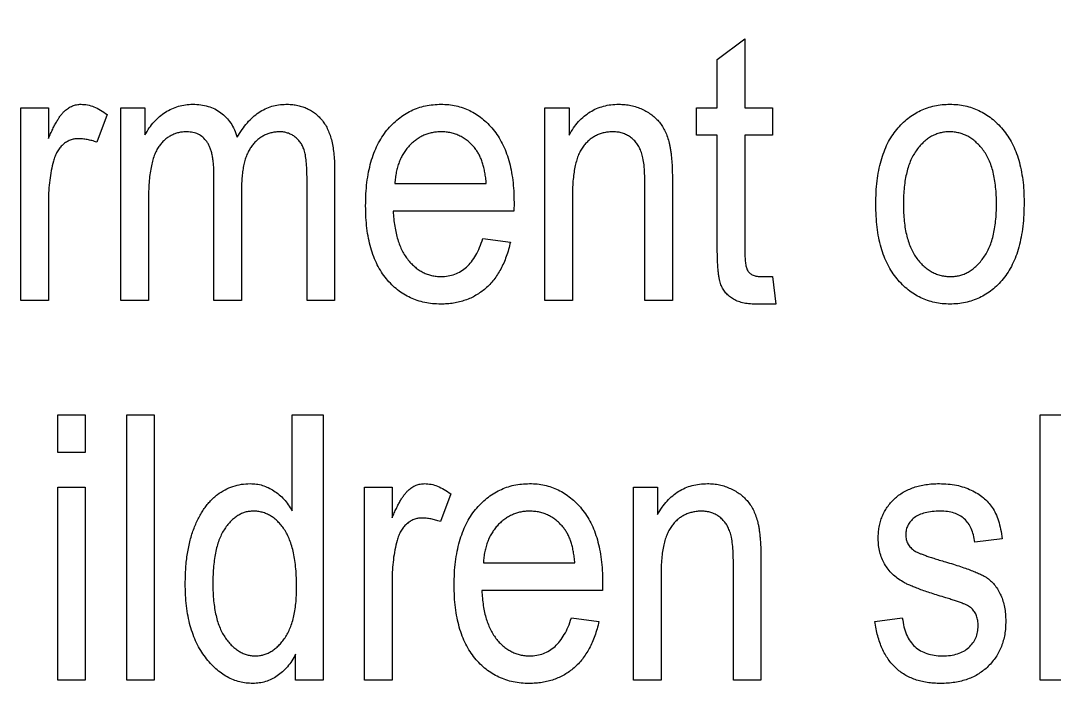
# Model space of a CAD drawing. Header units: millimetres. Extents: x -34 to 34, y -34 to 34.
# Drawn here: x 5.96 to 12.96, y 2.31 to 6.88 of the extents above; entities that cross this region are included whole.
import ezdxf

# ---------------------------------------------------------------- set-up
doc = ezdxf.new("R2010")
doc.units = ezdxf.units.MM

msp = doc.modelspace()

# ---------------------------------------------------------------- linework, layer by layer
at = {"color": 7, "linetype": 'Continuous', "lineweight": 25}
for p, q in [((10.6808, 6.6157), (10.8676, 6.7557)), ((10.8676, 6.7557), (10.8676, 6.2888)), ((10.6808, 6.2888), (10.6808, 6.6157)), ((5.9645, 4.9813), (5.9645, 6.2888)), ((5.9645, 6.2888), (6.1513, 6.2888)), ((6.1513, 6.2888), (6.1513, 6.0801)), ((6.5482, 6.2421), (6.4781, 6.0553)), ((6.6416, 4.9813), (6.6416, 6.2888)), ((6.6416, 6.2888), (6.805, 6.2888)), ((6.805, 6.2888), (6.805, 6.1045)), ((9.5134, 4.9813), (9.5134, 6.2888)), ((9.5134, 6.2888), (9.6769, 6.2888)), ((9.6769, 6.2888), (9.6769, 6.102)), ((10.5407, 6.102), (10.5407, 6.2888)), ((10.5407, 6.2888), (10.6808, 6.2888)), ((10.8676, 6.2888), (11.0544, 6.2888)), ((11.0544, 6.2888), (11.0544, 6.102)), ((10.6808, 6.102), (10.5407, 6.102)), ((10.6808, 5.3552), (10.6808, 6.102)), ((11.0544, 6.102), (10.8676, 6.102)), ((10.8676, 6.102), (10.8676, 5.3278)), ((7.272, 4.9813), (7.272, 5.8302)), ((8.0892, 5.8747), (8.0892, 4.9813)), ((7.9024, 4.9813), (7.9024, 5.8043)), ((8.4974, 5.7751), (9.1165, 5.7751)), ((10.1905, 4.9813), (10.1905, 5.7758)), ((10.3773, 5.7817), (10.3773, 4.9813)), ((7.4588, 5.7405), (7.4588, 4.9813)), ((9.7002, 5.6948), (9.7002, 4.9813)), ((6.1513, 5.6591), (6.1513, 4.9813)), ((6.8284, 5.6591), (6.8284, 4.9813)), ((9.3044, 5.646), (9.3033, 5.5883)), ((9.3033, 5.5883), (8.4861, 5.5883)), ((9.0931, 5.4015), (9.2799, 5.3782)), ((10.9731, 5.1447), (11.0544, 5.1447)), ((11.0544, 5.1447), (11.0778, 4.9579)), ((6.1513, 4.9813), (5.9645, 4.9813)), ((6.8284, 4.9813), (6.6416, 4.9813)), ((7.4588, 4.9813), (7.272, 4.9813)), ((8.0892, 4.9813), (7.9024, 4.9813)), ((9.7002, 4.9813), (9.5134, 4.9813)), ((10.3773, 4.9813), (10.1905, 4.9813)), ((11.0778, 4.9579), (10.9395, 4.9579)), ((6.2139, 3.9516), (6.2139, 4.2084)), ((6.2139, 4.2084), (6.4007, 4.2084)), ((6.4007, 4.2084), (6.4007, 3.9516)), ((6.6809, 2.4106), (6.6809, 4.2084)), ((6.6809, 4.2084), (6.8677, 4.2084)), ((6.8677, 4.2084), (6.8677, 2.4106)), ((7.8016, 4.2084), (8.0117, 4.2084)), ((7.8016, 3.5572), (7.8016, 4.2084)), ((8.0117, 4.2084), (8.0117, 2.4106)), ((12.8682, 2.4106), (12.8682, 4.2084)), ((12.8682, 4.2084), (13.055, 4.2084)), ((6.4007, 3.9516), (6.2139, 3.9516)), ((6.2139, 2.4106), (6.2139, 3.7181)), ((6.2139, 3.7181), (6.4007, 3.7181)), ((6.4007, 3.7181), (6.4007, 2.4106)), ((8.2919, 2.4106), (8.2919, 3.7181)), ((8.2919, 3.7181), (8.4787, 3.7181)), ((8.4787, 3.7181), (8.4787, 3.5094)), ((10.1131, 2.4106), (10.1131, 3.7181)), ((10.1131, 3.7181), (10.2765, 3.7181)), ((10.2765, 3.7181), (10.2765, 3.5313)), ((8.8756, 3.6714), (8.8056, 3.4846)), ((12.6114, 3.3679), (12.4246, 3.3445)), ((9.0971, 3.2044), (9.7162, 3.2044)), ((10.7902, 2.4106), (10.7902, 3.2052)), ((10.977, 3.211), (10.977, 2.4106)), ((8.4787, 3.0884), (8.4787, 2.4106)), ((10.2999, 3.1242), (10.2999, 2.4106)), ((9.9029, 3.0177), (9.0858, 3.0177)), ((9.904, 3.0753), (9.9029, 3.0177)), ((9.6928, 2.8309), (9.8796, 2.8075)), ((11.7475, 2.8075), (11.9343, 2.8309)), ((7.8249, 2.4106), (7.8249, 2.5861)), ((6.4007, 2.4106), (6.2139, 2.4106)), ((6.8677, 2.4106), (6.6809, 2.4106)), ((8.0117, 2.4106), (7.8249, 2.4106)), ((8.4787, 2.4106), (8.2919, 2.4106)), ((10.2999, 2.4106), (10.1131, 2.4106)), ((10.977, 2.4106), (10.7902, 2.4106)), ((13.055, 2.4106), (12.8682, 2.4106))]:
    msp.add_line(p, q, dxfattribs=at)
at = {"color": 7, "linetype": 'Continuous'}
msp.add_circle((0, 0), 34, dxfattribs=at)
at = {"color": 7, "linetype": 'Continuous', "lineweight": 25}
for points, knots in [([(6.1513, 6.0801), (6.156, 6.0913), (6.1652, 6.113), (6.18, 6.1434), (6.1936, 6.1714), (6.2076, 6.1961), (6.2209, 6.2181), (6.2342, 6.2369), (6.2471, 6.2528), (6.2635, 6.2699), (6.285, 6.2867), (6.3124, 6.3016), (6.3418, 6.3104), (6.3618, 6.3115), (6.372, 6.3121)], [0, 0, 0, 0, 0.107464, 0.207128, 0.29815, 0.381595, 0.457107, 0.523978, 0.584878, 0.637149, 0.732511, 0.823565, 0.910677, 1, 1, 1, 1]), ([(6.372, 6.3121), (6.3865, 6.3113), (6.4164, 6.3095), (6.4608, 6.2952), (6.5058, 6.2733), (6.5336, 6.2528), (6.5482, 6.2421)], [0, 0, 0, 0, 0.226109, 0.462956, 0.719978, 1, 1, 1, 1]), ([(6.805, 6.1045), (6.8142, 6.1205), (6.8322, 6.1517), (6.8655, 6.1931), (6.9022, 6.2289), (6.9425, 6.259), (6.9858, 6.2828), (7.0316, 6.2996), (7.0792, 6.3104), (7.1118, 6.3115), (7.1282, 6.3121)], [0, 0, 0, 0, 0.1365972, 0.2670477, 0.3928523, 0.5167464, 0.6391907, 0.758621, 0.8778224, 1, 1, 1, 1]), ([(7.1282, 6.3121), (7.1464, 6.3115), (7.1815, 6.3102), (7.232, 6.2993), (7.2782, 6.2815), (7.3195, 6.2559), (7.3561, 6.2239), (7.387, 6.185), (7.4122, 6.1394), (7.4236, 6.1058), (7.4296, 6.0885)], [0, 0, 0, 0, 0.134338, 0.25943, 0.380207, 0.498544, 0.617104, 0.738065, 0.864496, 1, 1, 1, 1]), ([(7.4296, 6.0885), (7.4403, 6.1062), (7.461, 6.1404), (7.4965, 6.1863), (7.5343, 6.2252), (7.5747, 6.257), (7.6176, 6.2816), (7.6628, 6.2996), (7.7104, 6.3099), (7.7429, 6.3114), (7.7594, 6.3121)], [0, 0, 0, 0, 0.148308, 0.286062, 0.41412, 0.535686, 0.65307, 0.767214, 0.882142, 1, 1, 1, 1]), ([(7.7594, 6.3121), (7.7718, 6.3119), (7.7961, 6.3115), (7.8315, 6.3061), (7.8651, 6.2982), (7.8966, 6.2871), (7.9256, 6.2716), (7.9532, 6.2539), (7.9785, 6.2325), (8.0017, 6.2079), (8.0226, 6.1797), (8.0406, 6.1476), (8.0553, 6.1114), (8.0683, 6.0718), (8.0774, 6.0279), (8.0844, 5.9805), (8.0883, 5.9289), (8.0889, 5.8932), (8.0892, 5.8747)], [0, 0, 0, 0, 0.059735, 0.117086, 0.171872, 0.225368, 0.277453, 0.329879, 0.382627, 0.436445, 0.492507, 0.550938, 0.613103, 0.680096, 0.751376, 0.828259, 0.911021, 1, 1, 1, 1]), ([(8.2993, 5.6241), (8.2997, 5.6512), (8.3004, 5.704), (8.3075, 5.7806), (8.3186, 5.8523), (8.3341, 5.9191), (8.3546, 5.9807), (8.3793, 6.0375), (8.4086, 6.0894), (8.4425, 6.1361), (8.4802, 6.1772), (8.5201, 6.2132), (8.5623, 6.244), (8.6073, 6.2687), (8.6546, 6.2884), (8.7043, 6.3022), (8.7565, 6.3103), (8.792, 6.3115), (8.81, 6.3121)], [0, 0, 0, 0, 0.084514, 0.164397, 0.239575, 0.310424, 0.377514, 0.441638, 0.503055, 0.562996, 0.620921, 0.676452, 0.730182, 0.783428, 0.835913, 0.88941, 0.943848, 1, 1, 1, 1]), ([(8.81, 6.3121), (8.8273, 6.3117), (8.8614, 6.3108), (8.9114, 6.3025), (8.9591, 6.289), (9.0047, 6.2703), (9.048, 6.2461), (9.0886, 6.216), (9.1275, 6.1813), (9.164, 6.1411), (9.1972, 6.0959), (9.2262, 6.0457), (9.25, 5.9904), (9.2703, 5.9309), (9.2853, 5.8663), (9.2967, 5.7971), (9.3032, 5.7231), (9.304, 5.6721), (9.3044, 5.646)], [0, 0, 0, 0, 0.05571, 0.109694, 0.162658, 0.215196, 0.268175, 0.32202, 0.377796, 0.436048, 0.496318, 0.558287, 0.622502, 0.689912, 0.760814, 0.835862, 0.91572, 1, 1, 1, 1]), ([(9.6769, 6.102), (9.6868, 6.1188), (9.706, 6.1512), (9.7404, 6.1945), (9.7781, 6.2308), (9.819, 6.2609), (9.8632, 6.2842), (9.9109, 6.3001), (9.9616, 6.3104), (9.9965, 6.3115), (10.0143, 6.3121)], [0, 0, 0, 0, 0.1396, 0.269696, 0.394051, 0.513661, 0.631635, 0.750274, 0.872674, 1, 1, 1, 1]), ([(10.0143, 6.3121), (10.0283, 6.3117), (10.0559, 6.3108), (10.0964, 6.3045), (10.1352, 6.294), (10.172, 6.2788), (10.2062, 6.2608), (10.2379, 6.2405), (10.2651, 6.2164), (10.2898, 6.1903), (10.3107, 6.1605), (10.3293, 6.1271), (10.3438, 6.0892), (10.3542, 6.0549), (10.361, 6.0244), (10.3651, 5.9983), (10.3694, 5.9693), (10.3719, 5.9373), (10.3748, 5.9026), (10.3759, 5.8649), (10.3772, 5.8242), (10.3773, 5.7961), (10.3773, 5.7817)], [0, 0, 0, 0, 0.0570757, 0.1122429, 0.166711, 0.2207377, 0.2739465, 0.3243968, 0.3735872, 0.4216333, 0.4703193, 0.521782, 0.5767283, 0.6356903, 0.6676771, 0.7038551, 0.7433881, 0.787184, 0.834397, 0.8854861, 0.9410172, 1, 1, 1, 1]), ([(11.7549, 5.635), (11.7553, 5.6621), (11.7561, 5.7148), (11.7625, 5.7911), (11.774, 5.8622), (11.7888, 5.9284), (11.8091, 5.9894), (11.8333, 6.0454), (11.8623, 6.0962), (11.8956, 6.1416), (11.9325, 6.1816), (11.9716, 6.2167), (12.0135, 6.2459), (12.0575, 6.2703), (12.1039, 6.289), (12.1527, 6.3026), (12.204, 6.3108), (12.2391, 6.3117), (12.2568, 6.3121)], [0, 0, 0, 0, 0.0857885, 0.1664595, 0.2420111, 0.3134663, 0.3807164, 0.4449487, 0.5060989, 0.5652478, 0.6226765, 0.6777026, 0.7312604, 0.7839272, 0.8362008, 0.88929, 0.9437894, 1, 1, 1, 1]), ([(12.2568, 6.3121), (12.2744, 6.3117), (12.3088, 6.3108), (12.3594, 6.3025), (12.4077, 6.2889), (12.454, 6.2704), (12.4976, 6.2458), (12.5395, 6.2167), (12.5787, 6.1815), (12.6157, 6.1416), (12.65, 6.0968), (12.6789, 6.0464), (12.7041, 5.9917), (12.7238, 5.932), (12.7396, 5.8678), (12.7507, 5.7989), (12.7578, 5.7253), (12.7585, 5.6746), (12.7588, 5.6485)], [0, 0, 0, 0, 0.056299, 0.110484, 0.164018, 0.2171, 0.270239, 0.324625, 0.380501, 0.439083, 0.499299, 0.561252, 0.625211, 0.69239, 0.762761, 0.837168, 0.916399, 1, 1, 1, 1]), ([(7.0896, 6.1253), (7.0797, 6.1251), (7.0604, 6.1246), (7.0324, 6.1197), (7.006, 6.1117), (6.9813, 6.1005), (6.9576, 6.0868), (6.9362, 6.0689), (6.916, 6.0485), (6.8973, 6.0247), (6.8808, 5.9966), (6.8667, 5.9634), (6.8548, 5.9253), (6.845, 5.8819), (6.8376, 5.8335), (6.8322, 5.78), (6.8289, 5.7213), (6.8285, 5.6804), (6.8284, 5.6591)], [0, 0, 0, 0, 0.04911, 0.095801, 0.141392, 0.185846, 0.230919, 0.276977, 0.324509, 0.37369, 0.427175, 0.486573, 0.552646, 0.625949, 0.707486, 0.796363, 0.894011, 1, 1, 1, 1]), ([(7.272, 5.8302), (7.2718, 5.8432), (7.2716, 5.8683), (7.2695, 5.9045), (7.2654, 5.9376), (7.2605, 5.9679), (7.2536, 5.9951), (7.2454, 6.0193), (7.2354, 6.0404), (7.2207, 6.0643), (7.1984, 6.0888), (7.1664, 6.1104), (7.1294, 6.1234), (7.1032, 6.1247), (7.0896, 6.1253)], [0, 0, 0, 0, 0.099448, 0.191613, 0.276791, 0.354092, 0.425988, 0.490936, 0.549546, 0.604214, 0.704853, 0.799955, 0.896347, 1, 1, 1, 1]), ([(7.7178, 6.1253), (7.7085, 6.1251), (7.6903, 6.1245), (7.6635, 6.12), (7.6379, 6.1129), (7.6138, 6.1023), (7.5909, 6.0893), (7.5693, 6.0733), (7.5494, 6.0541), (7.5303, 6.0325), (7.5135, 6.0072), (7.4983, 5.979), (7.4861, 5.9472), (7.4764, 5.9121), (7.4684, 5.874), (7.4625, 5.8324), (7.4594, 5.7876), (7.459, 5.7565), (7.4588, 5.7405)], [0, 0, 0, 0, 0.053154, 0.104824, 0.15567, 0.205101, 0.25578, 0.306207, 0.359071, 0.414525, 0.471864, 0.532792, 0.598031, 0.667009, 0.741937, 0.821647, 0.907783, 1, 1, 1, 1]), ([(7.9024, 5.8043), (7.9023, 5.826), (7.9021, 5.8659), (7.898, 5.9207), (7.8924, 5.9655), (7.8836, 6.0013), (7.8719, 6.0304), (7.8573, 6.0551), (7.8391, 6.0762), (7.8181, 6.0937), (7.7954, 6.108), (7.7707, 6.1179), (7.7448, 6.1245), (7.7268, 6.1251), (7.7178, 6.1253)], [0, 0, 0, 0, 0.1546704, 0.2853421, 0.3923611, 0.4766493, 0.5479607, 0.6157558, 0.6810613, 0.7458038, 0.8101779, 0.8721322, 0.9355614, 1, 1, 1, 1]), ([(8.8108, 6.1253), (8.8004, 6.125), (8.78, 6.1245), (8.75, 6.1202), (8.7213, 6.1121), (8.6934, 6.1023), (8.6671, 6.0884), (8.6416, 6.0724), (8.6176, 6.0528), (8.5947, 6.0307), (8.5736, 6.0061), (8.5552, 5.9791), (8.5392, 5.9503), (8.5255, 5.9193), (8.5147, 5.8862), (8.5064, 5.8509), (8.4999, 5.8137), (8.4983, 5.7881), (8.4974, 5.7751)], [0, 0, 0, 0, 0.059496, 0.117439, 0.173917, 0.230546, 0.287144, 0.344361, 0.403544, 0.464857, 0.527346, 0.58921, 0.652435, 0.71661, 0.783604, 0.852624, 0.924924, 1, 1, 1, 1]), ([(9.0413, 6.0115), (9.0337, 6.0205), (9.0188, 6.0382), (8.994, 6.0619), (8.967, 6.0812), (8.9389, 6.0975), (8.909, 6.1098), (8.8778, 6.1192), (8.8447, 6.1242), (8.8222, 6.125), (8.8108, 6.1253)], [0, 0, 0, 0, 0.132804, 0.260544, 0.383948, 0.505265, 0.625434, 0.746635, 0.871231, 1, 1, 1, 1]), ([(9.9756, 6.1253), (9.9654, 6.1251), (9.9453, 6.1246), (9.9161, 6.1197), (9.8884, 6.1121), (9.8624, 6.1014), (9.8377, 6.0879), (9.815, 6.0708), (9.7936, 6.0511), (9.7743, 6.0278), (9.7563, 6.0012), (9.7412, 5.9701), (9.7285, 5.9347), (9.7179, 5.8952), (9.7101, 5.8512), (9.7044, 5.803), (9.7007, 5.7504), (9.7004, 5.7138), (9.7002, 5.6948)], [0, 0, 0, 0, 0.0530325, 0.1041442, 0.1532601, 0.2016254, 0.2498919, 0.2985767, 0.3485515, 0.40047, 0.45504, 0.5148297, 0.5792677, 0.6497878, 0.726724, 0.8105757, 0.9016044, 1, 1, 1, 1]), ([(10.1905, 5.7758), (10.1903, 5.7982), (10.1898, 5.8399), (10.1858, 5.8976), (10.1783, 5.9455), (10.1683, 5.985), (10.1543, 6.0174), (10.1374, 6.0454), (10.1167, 6.0693), (10.0929, 6.0894), (10.0667, 6.1056), (10.038, 6.117), (10.0075, 6.1242), (9.9864, 6.125), (9.9756, 6.1253)], [0, 0, 0, 0, 0.144217, 0.268382, 0.372345, 0.456741, 0.530103, 0.599047, 0.666277, 0.732998, 0.799118, 0.864162, 0.930883, 1, 1, 1, 1]), ([(12.2521, 6.1253), (12.2415, 6.125), (12.2206, 6.1244), (12.19, 6.1182), (12.1606, 6.1087), (12.1322, 6.0955), (12.1051, 6.0783), (12.0795, 6.0568), (12.055, 6.0318), (12.0315, 6.0034), (12.0105, 5.9708), (11.9917, 5.9345), (11.9761, 5.8941), (11.9635, 5.8498), (11.9536, 5.8018), (11.9469, 5.7498), (11.9424, 5.6941), (11.9419, 5.6556), (11.9416, 5.6357)], [0, 0, 0, 0, 0.049208, 0.096939, 0.14444, 0.192437, 0.241939, 0.293272, 0.347178, 0.404151, 0.464138, 0.527023, 0.593715, 0.664842, 0.74037, 0.821268, 0.90793, 1, 1, 1, 1]), ([(12.5721, 5.6357), (12.5718, 5.6557), (12.5713, 5.6943), (12.5667, 5.7502), (12.5602, 5.8023), (12.5498, 5.8503), (12.5373, 5.8947), (12.521, 5.9348), (12.5028, 5.9715), (12.4809, 6.0038), (12.4572, 6.0323), (12.4321, 6.0572), (12.4056, 6.0782), (12.3778, 6.0956), (12.3483, 6.1088), (12.3174, 6.1183), (12.2852, 6.1244), (12.2632, 6.125), (12.2521, 6.1253)], [0, 0, 0, 0, 0.091482, 0.177065, 0.256957, 0.332205, 0.401911, 0.467978, 0.530577, 0.589659, 0.646279, 0.700302, 0.751512, 0.801343, 0.850264, 0.899299, 0.949177, 1, 1, 1, 1]), ([(6.3515, 6.0786), (6.3424, 6.0782), (6.3241, 6.0773), (6.2977, 6.0689), (6.2721, 6.0566), (6.2488, 6.0385), (6.2272, 6.0165), (6.2095, 5.9899), (6.1946, 5.9596), (6.1879, 5.9376), (6.1845, 5.9261)], [0, 0, 0, 0, 0.112848, 0.223771, 0.33901, 0.460958, 0.585978, 0.716454, 0.853137, 1, 1, 1, 1]), ([(6.4781, 6.0553), (6.4674, 6.0589), (6.4463, 6.0659), (6.4143, 6.0732), (6.3828, 6.0778), (6.3619, 6.0784), (6.3515, 6.0786)], [0, 0, 0, 0, 0.2631914, 0.5150109, 0.7599583, 1, 1, 1, 1]), ([(9.1165, 5.7751), (9.1153, 5.7879), (9.113, 5.8127), (9.1074, 5.8486), (9.1007, 5.8821), (9.0918, 5.9129), (9.0818, 5.9413), (9.0699, 5.9671), (9.0571, 5.9908), (9.0465, 6.0047), (9.0413, 6.0115)], [0, 0, 0, 0, 0.153117, 0.296903, 0.433148, 0.55985, 0.680043, 0.79167, 0.898167, 1, 1, 1, 1]), ([(6.1845, 5.9261), (6.1793, 5.9049), (6.1688, 5.8622), (6.159, 5.7961), (6.1525, 5.7283), (6.1517, 5.6823), (6.1513, 5.6591)], [0, 0, 0, 0, 0.242734, 0.489053, 0.741607, 1, 1, 1, 1]), ([(8.8082, 4.9579), (8.7897, 4.9584), (8.7533, 4.9592), (8.7001, 4.9675), (8.6496, 4.9808), (8.602, 5.0002), (8.557, 5.0242), (8.5145, 5.0537), (8.4752, 5.089), (8.4386, 5.1292), (8.4057, 5.1745), (8.3773, 5.2249), (8.3527, 5.2798), (8.3332, 5.3396), (8.3179, 5.4041), (8.3071, 5.4732), (8.3005, 5.5471), (8.2997, 5.5979), (8.2993, 5.6241)], [0, 0, 0, 0, 0.058734, 0.115345, 0.170494, 0.224181, 0.278063, 0.332137, 0.387914, 0.445297, 0.504439, 0.565292, 0.628705, 0.694986, 0.764829, 0.838697, 0.916978, 1, 1, 1, 1]), ([(12.2568, 4.9579), (12.2393, 4.9584), (12.2046, 4.9593), (12.1538, 4.9675), (12.1052, 4.981), (12.059, 5.0002), (12.015, 5.0243), (11.9733, 5.0539), (11.934, 5.089), (11.8971, 5.1293), (11.8633, 5.1746), (11.8342, 5.2255), (11.8097, 5.2816), (11.7894, 5.3425), (11.7737, 5.4085), (11.7632, 5.4796), (11.7559, 5.5556), (11.7552, 5.608), (11.7549, 5.635)], [0, 0, 0, 0, 0.055517, 0.109709, 0.162498, 0.214987, 0.267724, 0.321039, 0.376682, 0.434188, 0.493645, 0.555402, 0.619368, 0.687195, 0.758459, 0.834052, 0.914482, 1, 1, 1, 1]), ([(11.9416, 5.6357), (11.9419, 5.6157), (11.9424, 5.5768), (11.947, 5.5206), (11.9535, 5.4682), (11.9639, 5.42), (11.9764, 5.3754), (11.9925, 5.335), (12.0111, 5.2984), (12.0326, 5.2659), (12.0564, 5.2374), (12.0817, 5.2129), (12.1081, 5.1918), (12.1359, 5.1744), (12.1654, 5.1612), (12.1963, 5.1517), (12.2285, 5.1456), (12.2505, 5.145), (12.2616, 5.1447)], [0, 0, 0, 0, 0.091829, 0.17777, 0.25803, 0.333106, 0.403186, 0.469619, 0.531579, 0.590989, 0.647479, 0.700989, 0.752082, 0.801798, 0.850607, 0.89953, 0.949294, 1, 1, 1, 1]), ([(12.7588, 5.6485), (12.7584, 5.6203), (12.7577, 5.5657), (12.7512, 5.4866), (12.7398, 5.4131), (12.7249, 5.345), (12.7046, 5.2827), (12.6808, 5.2257), (12.6518, 5.1743), (12.6185, 5.1286), (12.5819, 5.0883), (12.5428, 5.0533), (12.5009, 5.0241), (12.4569, 4.9996), (12.4102, 4.9811), (12.3613, 4.9675), (12.3099, 4.9592), (12.2748, 4.9584), (12.2568, 4.9579)], [0, 0, 0, 0, 0.088003, 0.170193, 0.247313, 0.319619, 0.387372, 0.451254, 0.51221, 0.57084, 0.627211, 0.68147, 0.73428, 0.786212, 0.838108, 0.890456, 0.944195, 1, 1, 1, 1]), ([(12.2616, 5.1447), (12.2721, 5.145), (12.2929, 5.1456), (12.3232, 5.1518), (12.3526, 5.1613), (12.3806, 5.1748), (12.4075, 5.1924), (12.4336, 5.2131), (12.458, 5.2383), (12.4813, 5.2671), (12.5031, 5.2995), (12.5216, 5.3363), (12.5372, 5.377), (12.5498, 5.4213), (12.5603, 5.4694), (12.5667, 5.5215), (12.5713, 5.5774), (12.5718, 5.6159), (12.5721, 5.6357)], [0, 0, 0, 0, 0.048586, 0.09626, 0.143167, 0.191349, 0.240317, 0.291669, 0.34551, 0.402853, 0.463077, 0.526389, 0.593526, 0.664568, 0.740121, 0.821482, 0.90804, 1, 1, 1, 1]), ([(8.4861, 5.5883), (8.4872, 5.5705), (8.4894, 5.536), (8.4962, 5.486), (8.5045, 5.4392), (8.5164, 5.396), (8.5301, 5.356), (8.5466, 5.3194), (8.5654, 5.2859), (8.5872, 5.2564), (8.6104, 5.23), (8.6353, 5.2073), (8.6614, 5.1882), (8.6885, 5.1724), (8.7168, 5.1597), (8.7465, 5.151), (8.7775, 5.1458), (8.7986, 5.1451), (8.8093, 5.1447)], [0, 0, 0, 0, 0.087615, 0.170302, 0.248233, 0.321396, 0.390473, 0.456094, 0.518813, 0.578779, 0.636426, 0.691492, 0.744156, 0.795371, 0.845741, 0.896295, 0.947255, 1, 1, 1, 1]), ([(8.8093, 5.1447), (8.8257, 5.1454), (8.8577, 5.1469), (8.9037, 5.1593), (8.9457, 5.1797), (8.9838, 5.2084), (9.0177, 5.2452), (9.0472, 5.2901), (9.0733, 5.3426), (9.0863, 5.3813), (9.0931, 5.4015)], [0, 0, 0, 0, 0.118665, 0.231916, 0.342835, 0.456337, 0.575618, 0.704131, 0.845043, 1, 1, 1, 1]), ([(9.2799, 5.3782), (9.2759, 5.3613), (9.268, 5.3283), (9.2525, 5.281), (9.2352, 5.2366), (9.2151, 5.1957), (9.1927, 5.1579), (9.1683, 5.123), (9.1412, 5.0915), (9.1116, 5.0634), (9.0801, 5.0385), (9.0467, 5.0168), (9.0114, 4.9985), (8.9741, 4.984), (8.9354, 4.9722), (8.8946, 4.9637), (8.852, 4.9591), (8.8229, 4.9583), (8.8082, 4.9579)], [0, 0, 0, 0, 0.075174, 0.14731, 0.216045, 0.281929, 0.345137, 0.40652, 0.466426, 0.525438, 0.583328, 0.640593, 0.698215, 0.755575, 0.814041, 0.873896, 0.936055, 1, 1, 1, 1]), ([(10.9395, 4.9579), (10.9241, 4.9582), (10.8948, 4.9587), (10.8532, 4.9665), (10.8159, 4.9772), (10.7837, 4.994), (10.7564, 5.0147), (10.7332, 5.0386), (10.7154, 5.0665), (10.7037, 5.0925), (10.697, 5.1167), (10.6929, 5.139), (10.6887, 5.1653), (10.6862, 5.1956), (10.6834, 5.2298), (10.6823, 5.268), (10.681, 5.3102), (10.6809, 5.3398), (10.6808, 5.3552)], [0, 0, 0, 0, 0.082978, 0.158466, 0.227964, 0.292396, 0.353441, 0.412531, 0.471462, 0.531841, 0.565997, 0.606892, 0.654804, 0.709656, 0.771661, 0.840124, 0.916455, 1, 1, 1, 1]), ([(10.8676, 5.3278), (10.8678, 5.3115), (10.8681, 5.282), (10.8709, 5.2427), (10.875, 5.2124), (10.8814, 5.1963), (10.884, 5.1896)], [0, 0, 0, 0, 0.349051, 0.631075, 0.845143, 1, 1, 1, 1]), ([(10.884, 5.1896), (10.8885, 5.1826), (10.8973, 5.1688), (10.9185, 5.1547), (10.9442, 5.1461), (10.963, 5.1452), (10.9731, 5.1447)], [0, 0, 0, 0, 0.23382, 0.463567, 0.713334, 1, 1, 1, 1]), ([(7.0778, 3.0644), (7.0781, 3.0824), (7.0786, 3.1178), (7.081, 3.1699), (7.0858, 3.2199), (7.0923, 3.2677), (7.1007, 3.3135), (7.1108, 3.3572), (7.1228, 3.3989), (7.1368, 3.4383), (7.152, 3.4755), (7.1688, 3.5104), (7.1871, 3.5426), (7.2058, 3.5728), (7.2265, 3.6), (7.2485, 3.6247), (7.2712, 3.6475), (7.3033, 3.6735), (7.3458, 3.7006), (7.4003, 3.7243), (7.4578, 3.7387), (7.4971, 3.7405), (7.517, 3.7415)], [0, 0, 0, 0, 0.060005, 0.11804, 0.173822, 0.227423, 0.278942, 0.328892, 0.376999, 0.423408, 0.468122, 0.510907, 0.552287, 0.591646, 0.629263, 0.666023, 0.701853, 0.73642, 0.803666, 0.869027, 0.933718, 1, 1, 1, 1]), ([(7.517, 3.7415), (7.5313, 3.7409), (7.5597, 3.7399), (7.6013, 3.7304), (7.6411, 3.7148), (7.6791, 3.6935), (7.7148, 3.6669), (7.7476, 3.6352), (7.777, 3.5985), (7.7933, 3.5712), (7.8016, 3.5572)], [0, 0, 0, 0, 0.120225, 0.238871, 0.357668, 0.479745, 0.605022, 0.7319, 0.863186, 1, 1, 1, 1]), ([(8.4787, 3.5094), (8.4835, 3.5207), (8.4926, 3.5423), (8.5074, 3.5728), (8.5211, 3.6007), (8.535, 3.6255), (8.5483, 3.6474), (8.5616, 3.6663), (8.5745, 3.6822), (8.591, 3.6992), (8.6124, 3.716), (8.6398, 3.7309), (8.6692, 3.7398), (8.6893, 3.7409), (8.6994, 3.7415)], [0, 0, 0, 0, 0.107464, 0.207128, 0.29815, 0.381595, 0.457107, 0.523978, 0.584878, 0.637149, 0.732511, 0.823565, 0.910677, 1, 1, 1, 1]), ([(8.6994, 3.7415), (8.714, 3.7406), (8.7438, 3.7388), (8.7883, 3.7245), (8.8332, 3.7026), (8.8611, 3.6821), (8.8756, 3.6714)], [0, 0, 0, 0, 0.226109, 0.462956, 0.719978, 1, 1, 1, 1]), ([(8.899, 3.0534), (8.8993, 3.0805), (8.9, 3.1333), (8.9071, 3.21), (8.9183, 3.2817), (8.9338, 3.3484), (8.9543, 3.41), (8.979, 3.4668), (9.0083, 3.5188), (9.0422, 3.5654), (9.0799, 3.6065), (9.1197, 3.6426), (9.162, 3.6734), (9.207, 3.698), (9.2543, 3.7178), (9.304, 3.7316), (9.3562, 3.7397), (9.3917, 3.7409), (9.4097, 3.7415)], [0, 0, 0, 0, 0.084514, 0.164397, 0.239575, 0.310424, 0.377514, 0.441638, 0.503055, 0.562996, 0.620921, 0.676452, 0.730182, 0.783428, 0.835913, 0.88941, 0.943848, 1, 1, 1, 1]), ([(9.4097, 3.7415), (9.427, 3.741), (9.4611, 3.7401), (9.511, 3.7319), (9.5587, 3.7183), (9.6043, 3.6996), (9.6477, 3.6754), (9.6883, 3.6454), (9.7272, 3.6106), (9.7636, 3.5705), (9.7969, 3.5253), (9.8258, 3.475), (9.8497, 3.4198), (9.87, 3.3602), (9.8849, 3.2956), (9.8964, 3.2264), (9.9028, 3.1524), (9.9036, 3.1015), (9.904, 3.0753)], [0, 0, 0, 0, 0.05571, 0.109694, 0.162658, 0.215196, 0.268175, 0.32202, 0.377796, 0.436048, 0.496318, 0.558287, 0.622502, 0.689912, 0.760814, 0.835862, 0.91572, 1, 1, 1, 1]), ([(10.2765, 3.5313), (10.2865, 3.5481), (10.3057, 3.5805), (10.34, 3.6238), (10.3778, 3.6602), (10.4187, 3.6902), (10.4629, 3.7136), (10.5106, 3.7294), (10.5613, 3.7397), (10.5962, 3.7409), (10.614, 3.7415)], [0, 0, 0, 0, 0.1396, 0.269696, 0.394051, 0.513661, 0.631635, 0.750274, 0.872674, 1, 1, 1, 1]), ([(10.614, 3.7415), (10.628, 3.741), (10.6555, 3.7402), (10.696, 3.7338), (10.7349, 3.7233), (10.7717, 3.7082), (10.8059, 3.6901), (10.8376, 3.6698), (10.8648, 3.6457), (10.8895, 3.6197), (10.9104, 3.5898), (10.9289, 3.5565), (10.9435, 3.5185), (10.9538, 3.4842), (10.9607, 3.4538), (10.9647, 3.4276), (10.9691, 3.3986), (10.9715, 3.3667), (10.9744, 3.3319), (10.9755, 3.2942), (10.9768, 3.2536), (10.9769, 3.2255), (10.977, 3.211)], [0, 0, 0, 0, 0.057076, 0.112243, 0.166711, 0.220738, 0.273946, 0.324397, 0.373587, 0.421633, 0.470319, 0.521782, 0.576728, 0.63569, 0.667677, 0.703855, 0.743388, 0.787184, 0.834397, 0.885486, 0.941017, 1, 1, 1, 1]), ([(11.7708, 3.3686), (11.7712, 3.3821), (11.7719, 3.4085), (11.7772, 3.4472), (11.7854, 3.4841), (11.7974, 3.519), (11.8134, 3.5516), (11.832, 3.5826), (11.8544, 3.6115), (11.8803, 3.6384), (11.9089, 3.6629), (11.9408, 3.6838), (11.9751, 3.7017), (12.0122, 3.7163), (12.0518, 3.7277), (12.0939, 3.7354), (12.1387, 3.7409), (12.1694, 3.7413), (12.1852, 3.7415)], [0, 0, 0, 0, 0.064436, 0.125867, 0.185938, 0.24426, 0.301581, 0.35857, 0.416451, 0.475923, 0.535995, 0.595828, 0.657302, 0.7203, 0.78546, 0.85336, 0.924575, 1, 1, 1, 1]), ([(12.1852, 3.7415), (12.2051, 3.7409), (12.2437, 3.7397), (12.2999, 3.7318), (12.3522, 3.7178), (12.4005, 3.6985), (12.4445, 3.675), (12.4831, 3.6471), (12.5163, 3.6155), (12.5446, 3.5796), (12.5676, 3.5373), (12.5863, 3.488), (12.6017, 3.4308), (12.608, 3.3896), (12.6114, 3.3679)], [0, 0, 0, 0, 0.094098, 0.183224, 0.267982, 0.350533, 0.429223, 0.50396, 0.575737, 0.645979, 0.719792, 0.80267, 0.895821, 1, 1, 1, 1]), ([(7.5386, 3.5547), (7.5293, 3.5543), (7.511, 3.5536), (7.484, 3.5481), (7.4584, 3.5383), (7.4334, 3.5255), (7.4098, 3.5083), (7.3865, 3.488), (7.3653, 3.4631), (7.3442, 3.4355), (7.3252, 3.4035), (7.3089, 3.3672), (7.295, 3.3268), (7.2839, 3.2823), (7.2751, 3.2335), (7.2692, 3.1805), (7.2649, 3.1233), (7.2647, 3.0837), (7.2646, 3.0633)], [0, 0, 0, 0, 0.044591, 0.088223, 0.13194, 0.176196, 0.222816, 0.272165, 0.324432, 0.38005, 0.43939, 0.503057, 0.571192, 0.644888, 0.724012, 0.809485, 0.901627, 1, 1, 1, 1]), ([(7.8319, 3.0392), (7.8315, 3.0608), (7.8309, 3.1026), (7.8275, 3.163), (7.8209, 3.2189), (7.8119, 3.2703), (7.8005, 3.3173), (7.7857, 3.3594), (7.7692, 3.3974), (7.7494, 3.4307), (7.7276, 3.4596), (7.705, 3.4852), (7.6807, 3.5067), (7.6548, 3.524), (7.6278, 3.5379), (7.5993, 3.5476), (7.5693, 3.5538), (7.5489, 3.5544), (7.5386, 3.5547)], [0, 0, 0, 0, 0.098369, 0.189698, 0.274813, 0.35393, 0.426826, 0.494097, 0.556421, 0.614884, 0.66936, 0.720612, 0.769936, 0.816519, 0.861736, 0.90734, 0.952957, 1, 1, 1, 1]), ([(8.679, 3.508), (8.6698, 3.5075), (8.6516, 3.5066), (8.6251, 3.4982), (8.5995, 3.4859), (8.5762, 3.4678), (8.5546, 3.4459), (8.5369, 3.4192), (8.522, 3.389), (8.5153, 3.3669), (8.5119, 3.3555)], [0, 0, 0, 0, 0.112848, 0.223771, 0.33901, 0.460958, 0.585978, 0.716454, 0.853137, 1, 1, 1, 1]), ([(8.8056, 3.4846), (8.7948, 3.4882), (8.7737, 3.4952), (8.7417, 3.5025), (8.7103, 3.5071), (8.6893, 3.5077), (8.679, 3.508)], [0, 0, 0, 0, 0.263191, 0.515011, 0.759958, 1, 1, 1, 1]), ([(9.4104, 3.5547), (9.4001, 3.5544), (9.3797, 3.5538), (9.3496, 3.5495), (9.3209, 3.5415), (9.293, 3.5316), (9.2668, 3.5177), (9.2413, 3.5017), (9.2172, 3.4822), (9.1943, 3.46), (9.1733, 3.4355), (9.1549, 3.4084), (9.1388, 3.3796), (9.1252, 3.3487), (9.1144, 3.3155), (9.1061, 3.2802), (9.0996, 3.2431), (9.0979, 3.2175), (9.0971, 3.2044)], [0, 0, 0, 0, 0.059496, 0.117439, 0.173917, 0.230546, 0.287144, 0.344361, 0.403544, 0.464857, 0.527346, 0.58921, 0.652435, 0.71661, 0.783604, 0.852624, 0.924924, 1, 1, 1, 1]), ([(9.641, 3.4409), (9.6334, 3.4499), (9.6184, 3.4676), (9.5936, 3.4912), (9.5667, 3.5105), (9.5385, 3.5268), (9.5087, 3.5391), (9.4775, 3.5486), (9.4444, 3.5535), (9.4219, 3.5543), (9.4104, 3.5547)], [0, 0, 0, 0, 0.132804, 0.260544, 0.383948, 0.505265, 0.625434, 0.746635, 0.871231, 1, 1, 1, 1]), ([(10.5753, 3.5547), (10.5651, 3.5544), (10.545, 3.554), (10.5157, 3.549), (10.4881, 3.5414), (10.462, 3.5307), (10.4373, 3.5173), (10.4147, 3.5001), (10.3933, 3.4804), (10.3739, 3.4572), (10.356, 3.4305), (10.3409, 3.3994), (10.3282, 3.364), (10.3176, 3.3245), (10.3098, 3.2805), (10.3041, 3.2323), (10.3003, 3.1797), (10.3, 3.1432), (10.2999, 3.1242)], [0, 0, 0, 0, 0.053032, 0.104144, 0.15326, 0.201625, 0.249892, 0.298577, 0.348552, 0.40047, 0.45504, 0.51483, 0.579268, 0.649788, 0.726724, 0.810576, 0.901604, 1, 1, 1, 1]), ([(10.7902, 3.2052), (10.7899, 3.2276), (10.7895, 3.2692), (10.7855, 3.3269), (10.778, 3.3749), (10.768, 3.4144), (10.754, 3.4468), (10.7371, 3.4747), (10.7164, 3.4987), (10.6926, 3.5187), (10.6663, 3.535), (10.6377, 3.5463), (10.6072, 3.5536), (10.586, 3.5543), (10.5753, 3.5547)], [0, 0, 0, 0, 0.144217, 0.268382, 0.372345, 0.456741, 0.530103, 0.599047, 0.666277, 0.732998, 0.799118, 0.864162, 0.930883, 1, 1, 1, 1]), ([(12.1918, 3.5547), (12.1733, 3.5542), (12.1386, 3.5532), (12.0902, 3.5449), (12.0488, 3.5315), (12.0153, 3.5116), (11.9896, 3.4872), (11.9711, 3.4594), (11.9595, 3.4282), (11.9582, 3.4062), (11.9576, 3.3949)], [0, 0, 0, 0, 0.174448, 0.326882, 0.461347, 0.581638, 0.691071, 0.792789, 0.893938, 1, 1, 1, 1]), ([(12.4246, 3.3445), (12.422, 3.3611), (12.4171, 3.3924), (12.4027, 3.436), (12.3816, 3.4727), (12.3552, 3.5034), (12.3223, 3.5266), (12.2838, 3.5432), (12.2396, 3.5531), (12.2083, 3.5541), (12.1918, 3.5547)], [0, 0, 0, 0, 0.1428901, 0.2715776, 0.3904694, 0.5025713, 0.6152082, 0.7321897, 0.8591868, 1, 1, 1, 1]), ([(9.7162, 3.2044), (9.715, 3.2172), (9.7126, 3.242), (9.707, 3.2779), (9.7004, 3.3114), (9.6914, 3.3423), (9.6815, 3.3707), (9.6696, 3.3964), (9.6567, 3.4201), (9.6462, 3.434), (9.641, 3.4409)], [0, 0, 0, 0, 0.153117, 0.296903, 0.433148, 0.55985, 0.680043, 0.79167, 0.898167, 1, 1, 1, 1]), ([(12.229, 2.9677), (12.212, 2.9729), (12.1793, 2.9828), (12.1325, 2.9979), (12.0899, 3.0119), (12.0514, 3.0257), (12.0173, 3.0394), (11.9868, 3.0516), (11.9605, 3.0635), (11.9316, 3.0789), (11.9, 3.0996), (11.8666, 3.128), (11.8379, 3.1605), (11.8136, 3.1963), (11.7947, 3.2356), (11.7806, 3.2776), (11.7726, 3.3224), (11.7714, 3.353), (11.7708, 3.3686)], [0, 0, 0, 0, 0.080348, 0.154086, 0.221746, 0.283008, 0.338429, 0.387637, 0.431089, 0.468395, 0.535347, 0.601101, 0.665615, 0.730436, 0.795703, 0.861629, 0.92964, 1, 1, 1, 1]), ([(11.9576, 3.3949), (11.9582, 3.3839), (11.9594, 3.3625), (11.9714, 3.3327), (11.9903, 3.3062), (12.0076, 3.293), (12.0167, 3.2862)], [0, 0, 0, 0, 0.253335, 0.496023, 0.737057, 1, 1, 1, 1]), ([(8.5119, 3.3555), (8.5067, 3.3343), (8.4962, 3.2915), (8.4864, 3.2255), (8.48, 3.1576), (8.4791, 3.1117), (8.4787, 3.0884)], [0, 0, 0, 0, 0.242734, 0.489053, 0.741607, 1, 1, 1, 1]), ([(12.0167, 3.2862), (12.0203, 3.284), (12.0288, 3.2791), (12.0442, 3.272), (12.064, 3.264), (12.0881, 3.2554), (12.1163, 3.2453), (12.149, 3.2351), (12.186, 3.2231), (12.2122, 3.2154), (12.2261, 3.2114)], [0, 0, 0, 0, 0.056472, 0.132657, 0.228152, 0.343167, 0.4768, 0.631658, 0.805172, 1, 1, 1, 1]), ([(12.2261, 3.2114), (12.2441, 3.206), (12.2784, 3.1957), (12.3271, 3.1799), (12.3705, 3.165), (12.4087, 3.1509), (12.4418, 3.1375), (12.4694, 3.1246), (12.4924, 3.1134), (12.5152, 3.0981), (12.539, 3.078), (12.5638, 3.0507), (12.585, 3.0194), (12.6029, 2.9842), (12.6169, 2.9453), (12.6278, 2.9031), (12.6333, 2.8572), (12.6342, 2.8254), (12.6347, 2.809)], [0, 0, 0, 0, 0.088802, 0.169044, 0.241298, 0.305599, 0.36146, 0.409493, 0.449546, 0.481868, 0.538906, 0.596212, 0.655284, 0.717158, 0.781997, 0.850081, 0.922425, 1, 1, 1, 1]), ([(7.536, 2.3873), (7.5208, 2.3879), (7.4906, 2.3891), (7.446, 2.3972), (7.4029, 2.4112), (7.3617, 2.4312), (7.3219, 2.4562), (7.2837, 2.4868), (7.2473, 2.5231), (7.2127, 2.5646), (7.1811, 2.6112), (7.1531, 2.6626), (7.13, 2.7187), (7.1106, 2.7791), (7.0957, 2.844), (7.0853, 2.9134), (7.0791, 2.9874), (7.0782, 3.0382), (7.0778, 3.0644)], [0, 0, 0, 0, 0.050279, 0.099647, 0.149027, 0.1993, 0.250531, 0.303943, 0.360428, 0.419996, 0.482122, 0.546067, 0.61264, 0.682206, 0.755138, 0.83229, 0.913662, 1, 1, 1, 1]), ([(7.2646, 3.0633), (7.2649, 3.0432), (7.2654, 3.0043), (7.2695, 2.9482), (7.2758, 2.896), (7.2854, 2.8479), (7.2972, 2.8035), (7.3122, 2.7632), (7.3296, 2.7269), (7.3497, 2.6947), (7.3717, 2.6665), (7.3947, 2.6419), (7.4187, 2.6211), (7.4436, 2.6041), (7.469, 2.5901), (7.4961, 2.5813), (7.5235, 2.5749), (7.5423, 2.5743), (7.5517, 2.574)], [0, 0, 0, 0, 0.095848, 0.185509, 0.268632, 0.346761, 0.419596, 0.487769, 0.551663, 0.611927, 0.668616, 0.722024, 0.772668, 0.819864, 0.865845, 0.910655, 0.95519, 1, 1, 1, 1]), ([(7.5517, 2.574), (7.561, 2.5744), (7.5794, 2.5751), (7.6067, 2.5808), (7.6329, 2.5899), (7.6583, 2.6025), (7.6822, 2.6192), (7.7059, 2.6389), (7.7279, 2.6629), (7.7491, 2.69), (7.7692, 2.7205), (7.7855, 2.7555), (7.8005, 2.7936), (7.8118, 2.8357), (7.8209, 2.8814), (7.8275, 2.9308), (7.8309, 2.9838), (7.8315, 3.0203), (7.8319, 3.0392)], [0, 0, 0, 0, 0.0461332, 0.091867, 0.1380319, 0.1840815, 0.232466, 0.2831864, 0.3371793, 0.3941285, 0.4546142, 0.5185471, 0.5860391, 0.6583417, 0.7355544, 0.8180483, 0.9060843, 1, 1, 1, 1]), ([(9.4079, 2.3873), (9.3894, 2.3877), (9.353, 2.3886), (9.2998, 2.3969), (9.2493, 2.4101), (9.2017, 2.4295), (9.1567, 2.4536), (9.1142, 2.4831), (9.0749, 2.5183), (9.0383, 2.5585), (9.0054, 2.6038), (8.977, 2.6543), (8.9523, 2.7091), (8.9328, 2.769), (8.9176, 2.8334), (8.9068, 2.9026), (8.9001, 2.9764), (8.8994, 3.0273), (8.899, 3.0534)], [0, 0, 0, 0, 0.058734, 0.115345, 0.170494, 0.224181, 0.278063, 0.332137, 0.387914, 0.445297, 0.504439, 0.565292, 0.628705, 0.694986, 0.764829, 0.838697, 0.916978, 1, 1, 1, 1]), ([(9.0858, 3.0177), (9.0869, 2.9999), (9.089, 2.9653), (9.0959, 2.9153), (9.1042, 2.8685), (9.1161, 2.8253), (9.1298, 2.7853), (9.1462, 2.7487), (9.1651, 2.7153), (9.1868, 2.6857), (9.2101, 2.6594), (9.2349, 2.6366), (9.261, 2.6175), (9.2882, 2.6017), (9.3165, 2.5891), (9.3462, 2.5804), (9.3772, 2.5751), (9.3983, 2.5744), (9.409, 2.574)], [0, 0, 0, 0, 0.087615, 0.170302, 0.248233, 0.321396, 0.390473, 0.456094, 0.518813, 0.578779, 0.636426, 0.691492, 0.744156, 0.795371, 0.845741, 0.896295, 0.947255, 1, 1, 1, 1]), ([(12.4052, 2.8954), (12.4023, 2.898), (12.3953, 2.9038), (12.3821, 2.9114), (12.3656, 2.9198), (12.3454, 2.9286), (12.3214, 2.9374), (12.2939, 2.9475), (12.2627, 2.9575), (12.2406, 2.9642), (12.229, 2.9677)], [0, 0, 0, 0, 0.061004, 0.141395, 0.237691, 0.352034, 0.486513, 0.638401, 0.810736, 1, 1, 1, 1]), ([(12.4479, 2.7769), (12.4475, 2.789), (12.4468, 2.812), (12.4386, 2.8444), (12.4251, 2.8727), (12.4118, 2.8879), (12.4052, 2.8954)], [0, 0, 0, 0, 0.280002, 0.533179, 0.769121, 1, 1, 1, 1]), ([(9.8796, 2.8075), (9.8756, 2.7907), (9.8677, 2.7577), (9.8522, 2.7103), (9.8349, 2.666), (9.8147, 2.625), (9.7924, 2.5872), (9.768, 2.5524), (9.7409, 2.5208), (9.7113, 2.4928), (9.6798, 2.4678), (9.6464, 2.4461), (9.6111, 2.4279), (9.5738, 2.4133), (9.5351, 2.4015), (9.4943, 2.3931), (9.4517, 2.3885), (9.4226, 2.3877), (9.4079, 2.3873)], [0, 0, 0, 0, 0.075174, 0.14731, 0.216045, 0.281929, 0.345137, 0.40652, 0.466426, 0.525438, 0.583328, 0.640593, 0.698215, 0.755575, 0.814041, 0.873896, 0.936055, 1, 1, 1, 1]), ([(9.409, 2.574), (9.4254, 2.5748), (9.4574, 2.5762), (9.5033, 2.5886), (9.5454, 2.6091), (9.5835, 2.6377), (9.6174, 2.6745), (9.6468, 2.7194), (9.673, 2.7719), (9.686, 2.8106), (9.6928, 2.8309)], [0, 0, 0, 0, 0.118665, 0.231916, 0.342835, 0.456337, 0.575618, 0.704131, 0.845043, 1, 1, 1, 1]), ([(12.1929, 2.3873), (12.1773, 2.3877), (12.147, 2.3884), (12.1025, 2.393), (12.0607, 2.4015), (12.0211, 2.4127), (11.9844, 2.4277), (11.9499, 2.4457), (11.9183, 2.4674), (11.8887, 2.4919), (11.8622, 2.5202), (11.8377, 2.5514), (11.8165, 2.5862), (11.7972, 2.6241), (11.781, 2.6653), (11.7672, 2.7098), (11.7553, 2.7574), (11.7501, 2.7906), (11.7475, 2.8075)], [0, 0, 0, 0, 0.068598, 0.133768, 0.196572, 0.256229, 0.314602, 0.370895, 0.427188, 0.483069, 0.539889, 0.597519, 0.657405, 0.719194, 0.784329, 0.852247, 0.924462, 1, 1, 1, 1]), ([(11.9343, 2.8309), (11.9374, 2.8104), (11.9434, 2.7717), (11.9614, 2.7182), (11.9861, 2.6728), (12.0183, 2.636), (12.057, 2.6078), (12.1017, 2.588), (12.1519, 2.5762), (12.1872, 2.5748), (12.2057, 2.574)], [0, 0, 0, 0, 0.14866, 0.28179, 0.404034, 0.51815, 0.630888, 0.74606, 0.86749, 1, 1, 1, 1]), ([(12.6347, 2.809), (12.6344, 2.7936), (12.6337, 2.7636), (12.6283, 2.7196), (12.6185, 2.6779), (12.6061, 2.6382), (12.5889, 2.6011), (12.5686, 2.566), (12.5442, 2.5333), (12.5166, 2.503), (12.4856, 2.4758), (12.452, 2.4518), (12.4154, 2.4321), (12.3762, 2.4155), (12.3341, 2.4029), (12.2894, 2.3938), (12.2421, 2.3882), (12.2096, 2.3876), (12.1929, 2.3873)], [0, 0, 0, 0, 0.066737, 0.130739, 0.192622, 0.252706, 0.311442, 0.370262, 0.428902, 0.488462, 0.548455, 0.608072, 0.667754, 0.729187, 0.792805, 0.858714, 0.927446, 1, 1, 1, 1]), ([(12.2057, 2.574), (12.224, 2.5747), (12.2586, 2.5759), (12.3074, 2.5866), (12.3499, 2.6042), (12.385, 2.6299), (12.4129, 2.6607), (12.4338, 2.6957), (12.4457, 2.7351), (12.4472, 2.7627), (12.4479, 2.7769)], [0, 0, 0, 0, 0.15427, 0.291956, 0.41929, 0.539779, 0.656024, 0.767785, 0.880428, 1, 1, 1, 1]), ([(7.8249, 2.5861), (7.8167, 2.5706), (7.8007, 2.5406), (7.7706, 2.5007), (7.7378, 2.4658), (7.7012, 2.4374), (7.6625, 2.4149), (7.6217, 2.3991), (7.5794, 2.3892), (7.5505, 2.3879), (7.536, 2.3873)], [0, 0, 0, 0, 0.1417487, 0.2756531, 0.4039737, 0.5290249, 0.6496154, 0.7660715, 0.8823271, 1, 1, 1, 1])]:
    msp.add_open_spline(points, degree=3, knots=knots, dxfattribs=at)

doc.saveas('drawing.dxf')
